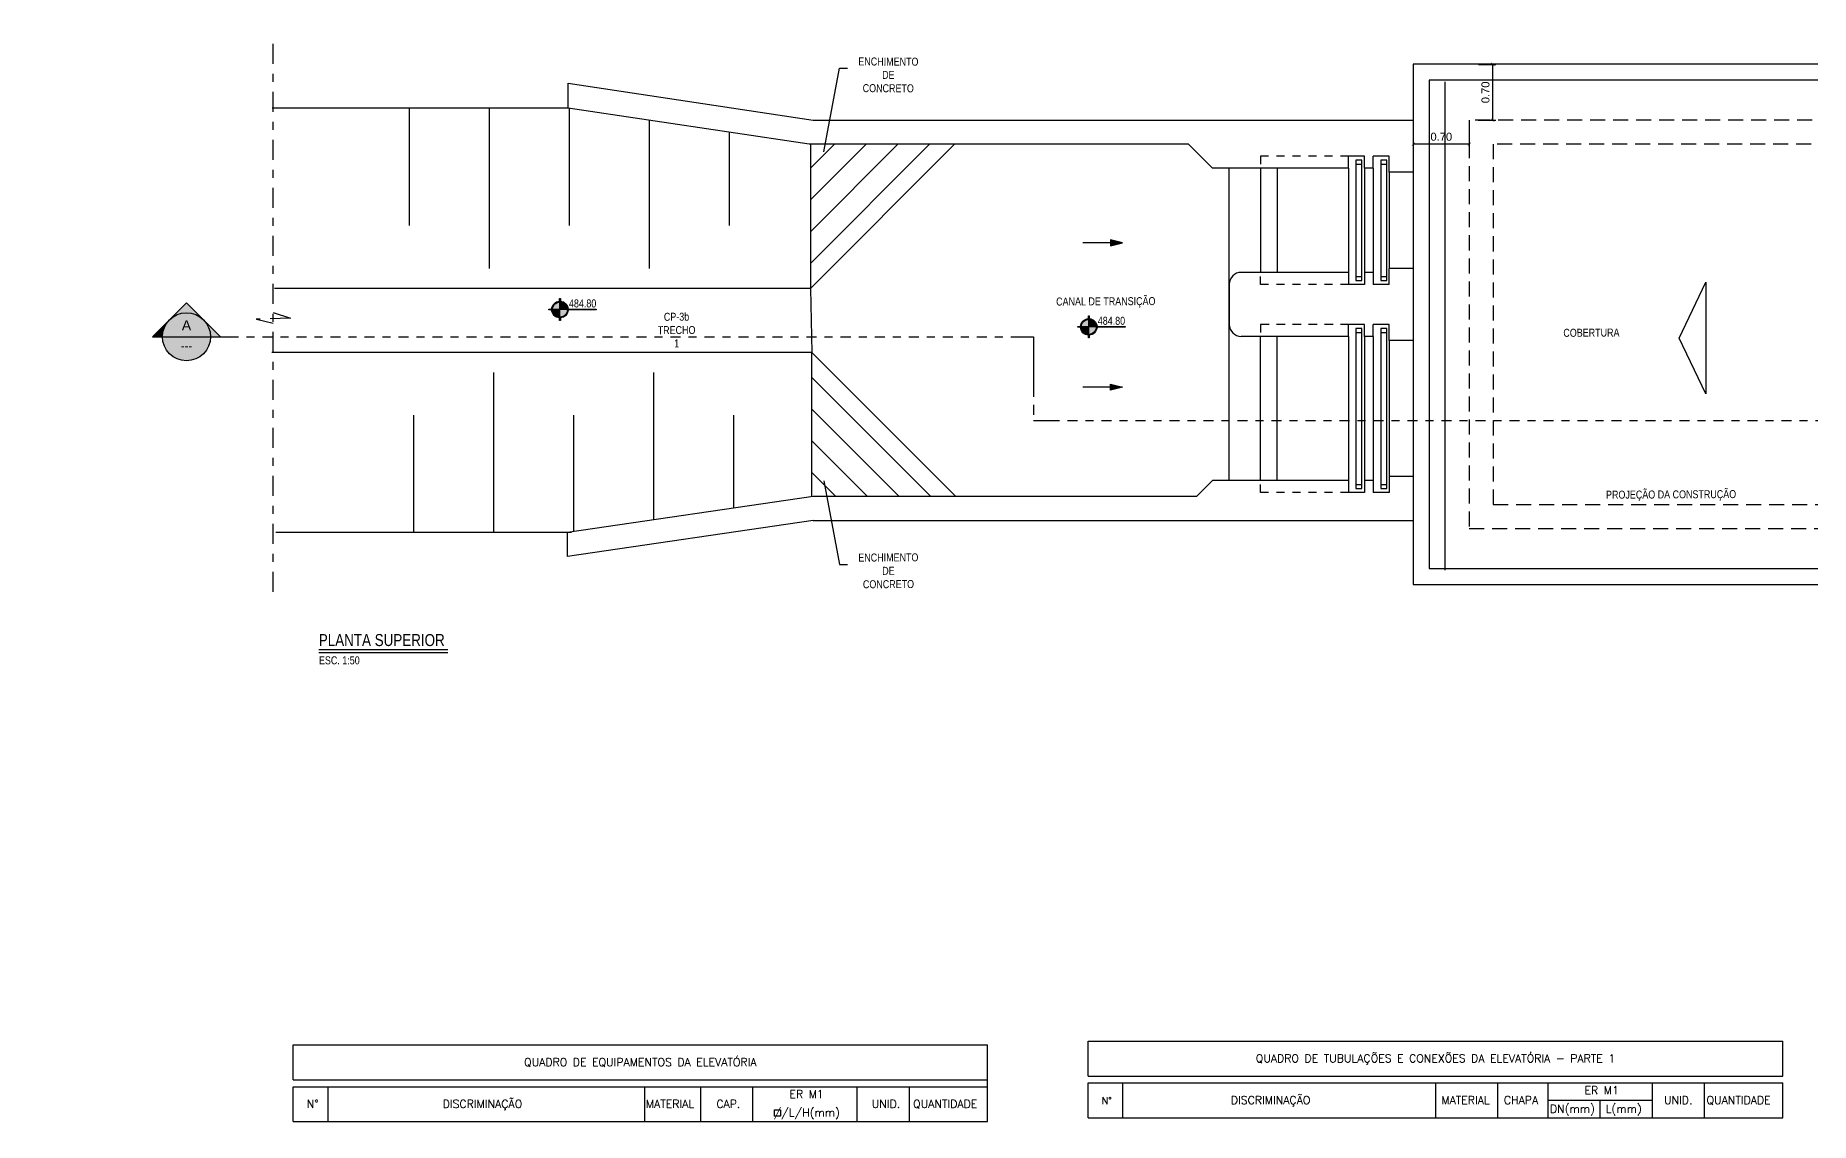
# Model space of a CAD drawing. Header units: feet. Extents: x 0 to 285115, y 0 to 9111421.
# Drawn here: x 285079.85 to 285102.03, y 9111407.43 to 9111421.01 of the extents above; entities that cross this region are included whole.
import ezdxf
from ezdxf import colors
from ezdxf.entities.mleader import LeaderData, LeaderLine
from ezdxf.enums import TextEntityAlignment as Align
from ezdxf.math import Vec2, Vec3

# ---------------------------------------------------------------- set-up
doc = ezdxf.new("R2010")
doc.units = ezdxf.units.FT
doc.header["$MEASUREMENT"] = 0
for name, pattern in [('CENTER2', [1.125, 0.75, -0.125, 0.125, -0.125]), ('DASHDOT', [1, 0.5, -0.25, 0, -0.25]), ('HIDDEN', [0.375, 0.25, -0.125])]:
    doc.linetypes.add(name, pattern=pattern)
doc.layers.get('0').update_dxf_attribs({"linetype": 'CONTINUOUS'})
doc.layers.get('DEFPOINTS').update_dxf_attribs({"linetype": 'CONTINUOUS'})
for name, color, linetype in [('02', 7, 'CONTINUOUS'), ('03', 3, 'CONTINUOUS'), ('A-NIVEIS', 1, 'CONTINUOUS'), ('A-TEXTO', 2, 'CONTINUOUS'), ('ARQ_SENTIDO', 1, 'CONTINUOUS'), ('det-tabl', 1, 'CONTINUOUS'), ('H-SA-CONTORNO', 2, 'CONTINUOUS'), ('H-SA-DIM', 1, 'CONTINUOUS'), ('H-SA-EIXOS', 1, 'DASHDOT'), ('H-SA-ESTRUTURA (CORTE)', 5, 'CONTINUOUS'), ('H-SA-HTC ENCHIMENTO', 1, 'CONTINUOUS'), ('H-SA-SIMB', 1, 'CONTINUOUS'), ('H-SA-TEXTO', 2, 'CONTINUOUS'), ('TEXTO', 2, 'CONTINUOUS')]:
    doc.layers.add(name, color=color, linetype=linetype)
doc.styles.add('EGC_Arial_2.0mm', font='arial.ttf', dxfattribs={"width": 0.8, "height": 2})
doc.styles.add('EGC_Arial_2.5mm', font='arial.ttf', dxfattribs={"width": 0.8, "height": 2.5})
doc.styles.add('EGC_Arial_3.0mm', font='arial.ttf', dxfattribs={"width": 0.8, "height": 3})
doc.styles.add('ROMANS', font='romans.shx')
doc.styles.get("Standard").update_dxf_attribs({"font": 'arial.ttf'})
doc.dimstyles.new('Copy of EGC_2.0mm', dxfattribs={"dimtxt": 0.1, "dimasz": 0.04, "dimexe": 0.04, "dimexo": 0.04, "dimgap": 0.04, "dimtad": 1, "dimzin": 1, "dimdsep": 46, "dimtxsty": 'Standard', "dimblk": 'ARCHTICK', "dimcen": 0, "dimclrd": 1, "dimclre": 1, "dimclrt": 2, "dimazin": 0, "dimtfac": 1, "dimtix": 1, "dimtmove": 1, "dimatfit": 3, "dimldrblk": 'NONE', "dimfxl": 0.002, "dimtolj": 1, "dimtzin": 0, "dimlwd": -1, "dimarcsym": 0})

# ---------------------------------------------------------------- blocks, each defined once
blk = doc.blocks.new('*U6')
at = {"true_color": 0x737373}
h = blk.add_hatch(color=8, dxfattribs=at)
h.dxf.hatch_style = 1
h.paths.add_polyline_path([(-4.24, 4.24), (-8.49, 0), (-6, 0, -0.198912)])
h.paths.add_polyline_path([(-15.49, 0.03), (15.49, 0.03), (15.49, 5.65), (-15.49, 5.65)], flags=9)
h = blk.add_hatch(color=8, dxfattribs=at)
h.dxf.hatch_style = 1
h.paths.add_polyline_path([(-4.24, 4.24), (-8.49, 0), (-6, 0, -0.198912)])
h.paths.add_polyline_path([(0, 8.49), (-4.24, 4.24, -0.414214), (4.24, 4.24)])
h.paths.add_polyline_path([(4.24, 4.24, -0.198912), (6, 0), (8.49, 0)])
at = {"true_color": 0xffffff}
h = blk.add_hatch(color=7, dxfattribs=at)
h.dxf.hatch_style = 1
edge = h.paths.add_edge_path()
edge.add_arc((0, 0), 6, 0, 360)
for p, q in [((0, 8.49), (-8.49, 0)), ((0, 8.49), (8.49, 0)), ((-6, 0), (6, 0)), ((-8.49, 0), (-6, 0)), ((6, 0), (10.55, 0))]:
    blk.add_line(p, q)
blk.add_circle((0, 0), 6)
for tag, height, style, p in [('IDENTIFIER', 2.5, 'EGC_Arial_2.5mm', (0, 2.87)), ('DRG_REF', 2, 'EGC_Arial_2.0mm', (0, -2.29))]:
    blk.add_attdef(tag, text='', height=height, dxfattribs=dict(style=style)).set_placement(p, align=Align.MIDDLE_CENTER)
blk = doc.blocks.new('*U1195')
at = {"color": 5}
blk.add_line((5, -9.04), (37.27, -9.04), dxfattribs=at)
blk.add_line((5, -9.71), (37.27, -9.71))
at = {"style": 'EGC_Arial_3.0mm', "width": 0.8}
blk.add_attdef('TITULO', text='', height=3, dxfattribs=at).set_placement((5, -9.04), align=Align.BOTTOM_LEFT)
at = {"style": 'EGC_Arial_2.0mm', "width": 0.8}
blk.add_attdef('ESCALA', text='', height=2, dxfattribs=at).set_placement((5.03, -10.71), align=Align.TOP_LEFT)
blk = doc.blocks.new('_None')
blk = doc.blocks.new('EGC-SETA SENTIDO DA TUBULAÇÃO')
h = blk.add_hatch(color=256)
h.dxf.hatch_style = 1
h.paths.add_polyline_path([(-3, 0.75), (0, 0), (-3, -0.75)])
blk.add_line((0, 0), (-9.84, 0))
blk.add_lwpolyline([(-3, 0.75), (0, 0), (-3, -0.75), (-3, 0.75)])
blk = doc.blocks.new('*U1227')
at = {"true_color": 0xffffff}
h = blk.add_hatch(color=7, dxfattribs=at)
h.dxf.hatch_style = 1
edge = h.paths.add_edge_path()
edge.add_arc((0, 0), 2.07, 92.7623, 177.2377, ccw=False)
edge.add_line((-0.1, 2.07), (-0.1, 2.75))
edge.add_line((-0.1, 2.75), (0.1, 2.75))
edge.add_line((0.1, 2.75), (0.1, 2.07))
edge.add_arc((0, 0), 2.07, 2.7623, 87.2377, ccw=False)
edge.add_line((2.07, 0.1), (9.09, 0.1))
edge.add_line((9.09, 0.1), (9.09, -0.1))
edge.add_line((9.09, -0.1), (2.07, -0.1))
edge.add_arc((0, 0), 2.07, 272.7623, 357.2377, ccw=False)
edge.add_line((0.1, -2.07), (0.1, -2.75))
edge.add_line((0.1, -2.75), (-0.1, -2.75))
edge.add_line((-0.1, -2.75), (-0.1, -2.07))
edge.add_arc((0, 0), 2.07, 182.7623, 267.2377, ccw=False)
edge.add_line((-2.07, -0.1), (-2.75, -0.1))
edge.add_line((-2.75, -0.1), (-2.75, 0.1))
edge.add_line((-2.75, 0.1), (-2.07, 0.1))
for p, q in [((0, -2.75), (0, 2.75)), ((9.09, 0), (-2.75, 0))]:
    blk.add_line(p, q)
at = {"color": 7, "true_color": 0xffffff}
blk.add_lwpolyline([(-2.07, 0.1, -0.386246), (-0.1, 2.07), (-0.1, 2.75), (0.1, 2.75), (0.1, 2.07, -0.386246), (2.07, 0.1), (9.09, 0.1), (9.09, -0.1), (2.07, -0.1, -0.386246), (0.1, -2.07), (0.1, -2.75), (-0.1, -2.75), (-0.1, -2.07, -0.386246), (-2.07, -0.1), (-2.75, -0.1), (-2.75, 0.1)], format="xyb", close=True, dxfattribs=at)
blk.add_circle((0, 0), 1.87)
for points in [[(-1.79, -0.57), (0, 0), (-1.8, -0.54), (-1.88, 0)], [(-1.53, -1.08), (-1.57, 0), (-1.79, -0.57), (0, 0)], [(-1.1, -1.52), (-1.1, 0), (-1.53, -1.08), (-1.57, 0)], [(-0.58, -1.78), (-0.59, 0), (-1.1, -1.52), (-1.1, 0)], [(0, -1.88), (0, 0), (-0.58, -1.78), (-0.59, 0)], [(0, 1.87), (0, 0), (0.58, 1.78), (0.59, 0)], [(1.53, 1.08), (1.57, 0), (1.79, 0.57), (0, 0)], [(1.79, 0.57), (0, 0), (1.8, 0.54), (1.87, 0)], [(0.58, 1.78), (0.59, 0), (1.1, 1.52), (1.1, 0)], [(1.1, 1.52), (1.1, 0), (1.53, 1.08), (1.57, 0)]]:
    blk.add_solid(points)
at = {"layer": 'A-TEXTO', "color": 2, "style": 'EGC_Arial_2.0mm', "width": 0.8}
blk.add_attdef('000.00', text='', height=2, dxfattribs=at).set_placement((9.09, 0.53), align=Align.RIGHT)
blk = doc.blocks.new('_ArchTick')
at = {"color": 0, "linetype": 'ByBlock', "const_width": 0.15}
blk.add_lwpolyline([(-0.5, -0.5), (0.5, 0.5)], dxfattribs=at)
blk = doc.blocks.new('*D1238')
at = {"layer": 'DEFPOINTS', "color": 0, "transparency": 16777216}
for p in [(285097.842, 9111420.652), (285098.061, 9111420.652), (285097.837, 9111419.953)]:
    blk.add_point(p, dxfattribs=at)
at = {"layer": 'H-SA-DIM', "color": 1, "lineweight": -2, "transparency": 16777216}
for p, q in [((285097.882, 9111420.652), (285098.101, 9111420.652)), ((285097.877, 9111419.953), (285098.101, 9111419.953))]:
    blk.add_line(p, q, dxfattribs=at)
at = {"layer": 'H-SA-DIM', "color": 1, "transparency": 16777216}
blk.add_line((285098.061, 9111419.953), (285098.061, 9111420.652), dxfattribs=at)
at = {"layer": 'H-SA-DIM', "color": 1, "transparency": 16777216, "xscale": 0.04, "yscale": 0.04, "zscale": 0.04}
for p, rotation in [((285098.061, 9111420.652), 90), ((285098.061, 9111419.953), 270)]:
    blk.add_blockref('_ArchTick', p, dxfattribs=dict(at, rotation=rotation))
at = {"layer": 'H-SA-DIM', "color": 2, "transparency": 16777216, "insert": (285097.97, 9111420.302), "char_height": 0.1, "attachment_point": 5, "rotation": 90}
blk.add_mtext('\\A1;0.70', dxfattribs=at)
blk = doc.blocks.new('*D1263')
at = {"layer": 'DEFPOINTS', "color": 0, "transparency": 16777216}
for p in [(285097.068, 9111419.953), (285097.768, 9111419.953), (285097.068, 9111419.656)]:
    blk.add_point(p, dxfattribs=at)
at = {"layer": 'H-SA-DIM', "color": 1, "lineweight": -2, "transparency": 16777216}
for p, q in [((285097.068, 9111419.913), (285097.068, 9111419.616)), ((285097.768, 9111419.913), (285097.768, 9111419.616))]:
    blk.add_line(p, q, dxfattribs=at)
at = {"layer": 'H-SA-DIM', "color": 1, "transparency": 16777216}
blk.add_line((285097.768, 9111419.656), (285097.068, 9111419.656), dxfattribs=at)
at = {"layer": 'H-SA-DIM', "color": 1, "transparency": 16777216, "xscale": 0.04, "yscale": 0.04, "zscale": 0.04, "rotation": 180}
blk.add_blockref('_ArchTick', (285097.068, 9111419.656), dxfattribs=at)
at = {"layer": 'H-SA-DIM', "color": 1, "transparency": 16777216, "xscale": 0.04, "yscale": 0.04, "zscale": 0.04}
blk.add_blockref('_ArchTick', (285097.768, 9111419.656), dxfattribs=at)
at = {"layer": 'H-SA-DIM', "color": 2, "transparency": 16777216, "insert": (285097.418, 9111419.747), "char_height": 0.1, "attachment_point": 5}
blk.add_mtext('\\A1;0.70', dxfattribs=at)

msp = doc.modelspace()

# ---------------------------------------------------------------- linework, layer by layer
at = {"layer": '02'}
msp.add_line((285083.068, 9111408.398), (285090.894, 9111408.398), dxfattribs=at)
at = {"layer": '03', "ltscale": 150}
msp.add_lwpolyline([(285100.393, 9111417.232), (285100.724, 9111417.932), (285100.724, 9111416.533)], close=True, dxfattribs=at)
at = {"layer": 'det-tabl', "color": 4}
for p, q in [((285083.068, 9111407.963), (285083.068, 9111408.398)), ((285083.068, 9111408.398), (285091.744, 9111408.398)), ((285091.744, 9111407.441), (285091.744, 9111408.398)), ((285093.002, 9111408.445), (285101.687, 9111408.445)), ((285093.002, 9111408.01), (285093.002, 9111408.445)), ((285101.687, 9111408.01), (285101.687, 9111408.445)), ((285083.068, 9111407.963), (285091.744, 9111407.963)), ((285083.068, 9111407.876), (285090.894, 9111407.876)), ((285083.068, 9111407.441), (285083.068, 9111407.876)), ((285083.503, 9111407.441), (285083.503, 9111407.876)), ((285087.461, 9111407.441), (285087.461, 9111407.876)), ((285088.162, 9111407.441), (285088.162, 9111407.876)), ((285088.814, 9111407.876), (285091.744, 9111407.876)), ((285088.814, 9111407.441), (285088.814, 9111407.876)), ((285090.118, 9111407.441), (285090.118, 9111407.876)), ((285090.77, 9111407.441), (285090.77, 9111407.876)), ((285093.002, 9111408.01), (285101.687, 9111408.01)), ((285093.002, 9111407.923), (285098.753, 9111407.923)), ((285093.002, 9111407.489), (285093.002, 9111407.923)), ((285093.437, 9111407.489), (285093.437, 9111407.923)), ((285097.35, 9111407.489), (285097.35, 9111407.923)), ((285098.126, 9111407.489), (285098.126, 9111407.923)), ((285098.753, 9111407.923), (285101.687, 9111407.923)), ((285098.753, 9111407.489), (285098.753, 9111407.923)), ((285100.057, 9111407.489), (285100.057, 9111407.923)), ((285100.709, 9111407.489), (285100.709, 9111407.923)), ((285101.687, 9111407.489), (285101.687, 9111407.923)), ((285100.057, 9111407.706), (285098.753, 9111407.706)), ((285099.405, 9111407.489), (285099.405, 9111407.706)), ((285083.068, 9111407.441), (285090.894, 9111407.441)), ((285088.814, 9111407.441), (285091.744, 9111407.441)), ((285093.002, 9111407.489), (285098.753, 9111407.489)), ((285098.753, 9111407.489), (285101.687, 9111407.489))]:
    msp.add_line(p, q, dxfattribs=at)
at = {"layer": 'H-SA-CONTORNO', "ltscale": 0.75}
for p, q in [((285092.258, 9111419.953), (285094.808, 9111419.953)), ((285094.258, 9111419.653), (285089.515, 9111419.653)), ((285094.558, 9111419.353), (285094.258, 9111419.653)), ((285094.558, 9111419.353), (285094.258, 9111419.653)), ((285096.458, 9111419.503), (285096.258, 9111419.503)), ((285096.258, 9111419.353), (285096.258, 9111419.503)), ((285096.35, 9111419.403), (285096.425, 9111419.403)), ((285096.458, 9111419.353), (285096.458, 9111419.503)), ((285096.768, 9111419.503), (285096.568, 9111419.503)), ((285096.568, 9111419.353), (285096.568, 9111419.503)), ((285096.66, 9111419.403), (285096.735, 9111419.403)), ((285096.768, 9111419.303), (285096.768, 9111419.503)), ((285094.768, 9111415.453), (285094.768, 9111419.353)), ((285094.768, 9111415.453), (285094.768, 9111419.353)), ((285095.158, 9111419.353), (285095.158, 9111418.053)), ((285095.158, 9111419.353), (285095.158, 9111418.053)), ((285095.368, 9111419.353), (285095.368, 9111418.053)), ((285095.368, 9111419.353), (285095.368, 9111418.053)), ((285096.258, 9111419.353), (285096.258, 9111418.053)), ((285096.568, 9111419.353), (285096.458, 9111419.353)), ((285096.458, 9111419.353), (285096.458, 9111418.053)), ((285096.568, 9111419.353), (285096.568, 9111418.053)), ((285097.068, 9111419.303), (285096.768, 9111419.303)), ((285096.768, 9111419.303), (285096.768, 9111418.103)), ((285096.068, 9111418.053), (285094.918, 9111418.053)), ((285096.068, 9111418.053), (285094.918, 9111418.053)), ((285096.258, 9111418.053), (285094.918, 9111418.053)), ((285096.258, 9111418.053), (285094.918, 9111418.053)), ((285096.258, 9111418.053), (285096.258, 9111417.903)), ((285096.258, 9111418.053), (285096.258, 9111417.903)), ((285096.458, 9111418.053), (285096.458, 9111417.903)), ((285096.568, 9111418.053), (285096.458, 9111418.053)), ((285096.458, 9111418.053), (285096.458, 9111417.903)), ((285096.568, 9111418.053), (285096.568, 9111417.903)), ((285096.568, 9111418.053), (285096.568, 9111417.903)), ((285096.768, 9111417.903), (285096.768, 9111418.103)), ((285097.068, 9111418.103), (285096.768, 9111418.103)), ((285096.768, 9111417.903), (285096.768, 9111418.103)), ((285094.768, 9111417.903), (285094.768, 9111417.403)), ((285094.768, 9111417.903), (285094.768, 9111417.403)), ((285096.458, 9111417.903), (285096.258, 9111417.903)), ((285096.458, 9111417.903), (285096.258, 9111417.903)), ((285096.35, 9111418.003), (285096.425, 9111418.003)), ((285096.768, 9111417.903), (285096.568, 9111417.903)), ((285096.768, 9111417.903), (285096.568, 9111417.903)), ((285096.66, 9111418.003), (285096.735, 9111418.003)), ((285096.458, 9111417.403), (285096.258, 9111417.403)), ((285096.258, 9111417.253), (285096.258, 9111417.403)), ((285096.458, 9111417.403), (285096.258, 9111417.403)), ((285096.258, 9111417.253), (285096.258, 9111417.403)), ((285096.458, 9111417.253), (285096.458, 9111417.403)), ((285096.458, 9111417.253), (285096.458, 9111417.403)), ((285096.768, 9111417.403), (285096.568, 9111417.403)), ((285096.568, 9111417.253), (285096.568, 9111417.403)), ((285096.768, 9111417.403), (285096.568, 9111417.403)), ((285096.568, 9111417.253), (285096.568, 9111417.403)), ((285096.768, 9111417.203), (285096.768, 9111417.403)), ((285096.768, 9111417.203), (285096.768, 9111417.403)), ((285096.068, 9111417.253), (285094.918, 9111417.253)), ((285096.068, 9111417.253), (285094.918, 9111417.253)), ((285096.258, 9111417.253), (285094.918, 9111417.253)), ((285096.258, 9111417.253), (285094.918, 9111417.253)), ((285095.158, 9111415.453), (285095.158, 9111417.253)), ((285095.158, 9111415.453), (285095.158, 9111417.253)), ((285095.368, 9111415.453), (285095.368, 9111417.253)), ((285095.368, 9111415.453), (285095.368, 9111417.253)), ((285096.258, 9111417.253), (285096.258, 9111415.453)), ((285096.35, 9111417.303), (285096.425, 9111417.303)), ((285096.568, 9111417.253), (285096.458, 9111417.253)), ((285096.458, 9111417.253), (285096.458, 9111415.453)), ((285096.568, 9111417.253), (285096.568, 9111415.453)), ((285096.66, 9111417.303), (285096.735, 9111417.303)), ((285097.068, 9111417.203), (285096.768, 9111417.203)), ((285096.768, 9111417.203), (285096.768, 9111415.503)), ((285097.068, 9111417.203), (285096.768, 9111417.203)), ((285094.558, 9111415.453), (285094.358, 9111415.253)), ((285094.558, 9111415.453), (285094.358, 9111415.253)), ((285096.258, 9111415.453), (285094.558, 9111415.453)), ((285096.258, 9111415.453), (285094.558, 9111415.453)), ((285096.258, 9111415.453), (285096.258, 9111415.303)), ((285096.35, 9111415.403), (285096.425, 9111415.403)), ((285096.568, 9111415.453), (285096.458, 9111415.453)), ((285096.458, 9111415.453), (285096.458, 9111415.303)), ((285096.568, 9111415.453), (285096.568, 9111415.303)), ((285096.66, 9111415.403), (285096.735, 9111415.403)), ((285097.068, 9111415.503), (285096.768, 9111415.503)), ((285096.768, 9111415.503), (285096.768, 9111415.303)), ((285094.358, 9111415.253), (285089.568, 9111415.253)), ((285096.458, 9111415.303), (285096.258, 9111415.303)), ((285096.768, 9111415.303), (285096.568, 9111415.303))]:
    msp.add_line(p, q, dxfattribs=at)
at = {"layer": 'H-SA-CONTORNO', "color": 1, "linetype": 'HIDDEN', "ltscale": 0.75}
for points in [[(285106.368, 9111414.853), (285106.368, 9111419.953), (285097.768, 9111419.953), (285097.768, 9111414.853)], [(285106.068, 9111415.153), (285106.068, 9111419.653), (285098.068, 9111419.653), (285098.068, 9111415.153)]]:
    msp.add_lwpolyline(points, close=True, dxfattribs=at)
at = {"layer": 'H-SA-CONTORNO', "color": 1, "linetype": 'HIDDEN', "ltscale": 0.05}
for points in [[(285096.258, 9111419.503), (285095.158, 9111419.503), (285095.158, 9111419.353)], [(285096.258, 9111417.903), (285095.158, 9111417.903), (285095.158, 9111418.053)], [(285096.068, 9111417.403), (285095.158, 9111417.403), (285095.158, 9111417.253)], [(285096.068, 9111417.403), (285095.158, 9111417.403), (285095.158, 9111417.253)], [(285096.258, 9111417.403), (285095.158, 9111417.403), (285095.158, 9111417.253)], [(285096.258, 9111417.403), (285095.158, 9111417.403), (285095.158, 9111417.253)], [(285096.258, 9111415.303), (285095.158, 9111415.303), (285095.158, 9111415.453)], [(285096.258, 9111415.303), (285095.158, 9111415.303), (285095.158, 9111415.453)]]:
    msp.add_lwpolyline(points, dxfattribs=at)
at = {"layer": 'H-SA-CONTORNO', "ltscale": 0.75}
for points in [[(285096.35, 9111419.453), (285096.35, 9111417.953), (285096.425, 9111417.953), (285096.425, 9111419.453)], [(285096.66, 9111419.453), (285096.66, 9111417.953), (285096.735, 9111417.953), (285096.735, 9111419.453)], [(285096.35, 9111417.353), (285096.35, 9111415.353), (285096.425, 9111415.353), (285096.425, 9111417.353)], [(285096.66, 9111417.353), (285096.66, 9111415.353), (285096.735, 9111415.353), (285096.735, 9111417.353)]]:
    msp.add_lwpolyline(points, close=True, dxfattribs=at)
for points in [[(285096.068, 9111419.353), (285094.558, 9111419.353)], [(285096.258, 9111419.353), (285094.558, 9111419.353)]]:
    msp.add_lwpolyline(points, dxfattribs=at)
for centre, start, end in [((285094.918, 9111417.903), 90, 180), ((285094.918, 9111417.903), 90, 180), ((285094.918, 9111417.403), 180, 270), ((285094.918, 9111417.403), 180, 270), ((285094.918, 9111417.403), 180, 270), ((285094.918, 9111417.403), 180, 270)]:
    msp.add_arc(centre, 0.15, start, end, dxfattribs=at)
at = {"layer": 'H-SA-EIXOS', "ltscale": 0.5}
for p, q in [((285082.817, 9111414.059), (285082.817, 9111421.012)), ((285083.027, 9111417.482), (285082.604, 9111417.467)), ((285082.607, 9111417.467), (285082.817, 9111417.416)), ((285082.817, 9111417.551), (285083.031, 9111417.482))]:
    msp.add_line(p, q, dxfattribs=at)
at = {"layer": 'H-SA-ESTRUTURA (CORTE)', "color": 2}
msp.add_line((285097.468, 9111414.332), (285097.468, 9111420.432), dxfattribs=at)
at = {"layer": 'H-SA-ESTRUTURA (CORTE)'}
for points in [[(285107.068, 9111414.153), (285107.068, 9111420.653), (285097.068, 9111420.653), (285097.068, 9111414.153)], [(285106.868, 9111414.353), (285106.868, 9111420.453), (285097.268, 9111420.453), (285097.268, 9111414.353)]]:
    msp.add_lwpolyline(points, close=True, dxfattribs=at)
at = {"layer": 'H-SA-HTC ENCHIMENTO'}
for p, q in [((285086.504, 9111420.103), (285082.805, 9111420.103)), ((285084.519, 9111418.638), (285084.519, 9111420.103)), ((285085.519, 9111418.103), (285085.519, 9111420.103)), ((285086.519, 9111418.638), (285086.519, 9111420.101)), ((285087.519, 9111418.103), (285087.519, 9111419.951)), ((285088.519, 9111418.638), (285088.519, 9111419.802)), ((285091.019, 9111419.653), (285089.532, 9111418.165)), ((285090.623, 9111419.653), (285089.532, 9111418.561)), ((285090.227, 9111419.653), (285089.532, 9111418.957)), ((285089.831, 9111419.653), (285089.532, 9111419.353))]:
    msp.add_line(p, q, dxfattribs=at)
at = {"layer": 'TEXTO', "color": 4}
msp.add_lwpolyline([(285089.084, 9111407.589), (285089.16, 9111407.589), (285089.16, 9111407.507), (285089.084, 9111407.507)], close=True, dxfattribs=at)

# ---------------------------------------------------------------- block references
at = {"layer": 'ARQ_SENTIDO', "xscale": 0.05, "yscale": -0.05, "zscale": -0.05}
msp.add_blockref('EGC-SETA SENTIDO DA TUBULAÇÃO', (285093.431, 9111418.422), dxfattribs=at)
at = {"layer": 'H-SA-SIMB', "xscale": 0.05, "yscale": 0.05, "zscale": 0.05}
msp.add_blockref('*U6', (285081.733, 9111417.248), dxfattribs=at).add_auto_attribs({'DRG_REF': '---', 'IDENTIFIER': 'A'})
at = {"layer": 'H-SA-TEXTO', "xscale": 0.05, "yscale": 0.05, "zscale": 0.05}
msp.add_blockref('*U1195', (285083.137, 9111413.79), dxfattribs=at).add_auto_attribs({'TITULO': 'PLANTA SUPERIOR', 'ESCALA': 'ESC. 1:50'})

# ---------------------------------------------------------------- texts
at = {"layer": 'TEXTO', "color": 4, "style": 'ROMANS'}
for s, p in [('QUADRO DE TUBULAÇÕES E CONEXÕES DA ELEVATÓRIA - PARTE 1', (285097.345, 9111408.181)), ('QUADRO DE EQUIPAMENTOS DA ELEVATÓRIA', (285087.406, 9111408.133))]:
    msp.add_text(s, height=0.1, dxfattribs=at).set_placement(p, align=Align.CENTER)
for s, height, p in [('ER M1', 0.1, (285099.209, 9111407.782)), ('N%%D', 0.1, (285083.237, 9111407.612)), ('DISCRIMINAÇÃO', 0.1, (285084.935, 9111407.612)), ('MATERIAL', 0.1, (285087.475, 9111407.612)), ('CAP.', 0.1, (285088.356, 9111407.612)), ('//L/H(mm)', 0.1, (285089.073, 9111407.503)), ('ER M1', 0.1, (285089.27, 9111407.735)), ('UNID.', 0.1, (285090.298, 9111407.612)), ('QUANTIDADE', 0.1, (285090.816, 9111407.612)), ('N%%D', 0.087, (285093.172, 9111407.659)), ('DISCRIMINAÇÃO', 0.1, (285094.787, 9111407.659)), ('MATERIAL', 0.1, (285097.419, 9111407.659)), ('CHAPA', 0.1, (285098.2, 9111407.659)), ('DN(mm)', 0.1, (285098.776, 9111407.551)), ('L(mm)', 0.1, (285099.473, 9111407.551)), ('UNID.', 0.1, (285100.201, 9111407.659)), ('QUANTIDADE', 0.1, (285100.733, 9111407.659))]:
    msp.add_text(s, height=height, dxfattribs=at).set_placement(p)

# ---------------------------------------------------------------- dimensions: what is measured, and where the dimension line sits
at = {"layer": 'H-SA-DIM'}
dim = msp.add_linear_dim(base=(285098.061, 9111420.652), p1=(285097.837, 9111419.953), p2=(285097.842, 9111420.652), angle=90, dimstyle='Copy of EGC_2.0mm', dxfattribs=at)
dim.commit()
dim.dimension.update_dxf_attribs({"geometry": '*D1238', "text_midpoint": (285097.97, 9111420.302)})
dim = msp.add_linear_dim(base=(285097.068, 9111419.656), p1=(285097.768, 9111419.953), p2=(285097.068, 9111419.953), dimstyle='Copy of EGC_2.0mm', dxfattribs=at)
dim.commit()
dim.dimension.update_dxf_attribs({"geometry": '*D1263', "text_midpoint": (285097.418, 9111419.747)})

# ---------------------------------------------------------------- next in the draw order: texts
at = {"layer": 'H-SA-TEXTO', "color": 2, "char_height": 0.1, "attachment_point": 2, "rotation": 0.2869, "style": 'EGC_Arial_2.0mm', "bg_fill": 2}
for s, insert, width in [('COBERTURA', (285099.294, 9111417.349), 0.73573), ('PROJEÇÃO DA CONSTRUÇÃO', (285100.29, 9111415.328), 3.35582)]:
    msp.add_mtext(s, dxfattribs=dict(at, insert=insert, width=width))

# ---------------------------------------------------------------- next in the draw order: leaders
at = {"layer": 'H-SA-TEXTO'}
ml = msp.add_multileader_mtext('Standard', dxfattribs=at)
ml.set_content('ENCHIMENTO DE CONCRETO', color=2, style='EGC_Arial_2.0mm')
ml.set_leader_properties(color=1, linetype='ByLayer', lineweight=-1)
ml.set_arrow_properties(name='NONE')
ml.build(insert=Vec2(0, 0))
ml.multileader.update_dxf_attribs({"text_left_attachment_type": 2, "text_right_attachment_type": 2, "dogleg_length": 1.982, "arrow_head_size": 0.075, "scale": 0.05})
ctx = ml.context
ctx.base_point, ctx.scale, ctx.char_height, ctx.arrow_head_size, ctx.landing_gap_size, ctx.plane_origin, ctx.plane_x_axis, ctx.plane_y_axis = Vec3(285089.995, 9111420.604), 0.05, 0.1, 0.075, 0.05, Vec3(285165.882, 9111423.572), Vec3(0.999987, -0.005007), Vec3(0.005007, 0.999987)
ctx.left_attachment, ctx.right_attachment, ctx.text_align_type = 2, 2, 1
notes = []
notes.append((ctx, [(0, (1, 1, 0), (285089.896, 9111420.605), (0.999987, -0.005007), 0.0991, [(0, [(285089.698, 9111419.56)], 0, [])])]))
ctx.mtext.insert, ctx.mtext.text_direction, ctx.mtext.rotation, ctx.mtext.width, ctx.mtext.defined_height, ctx.mtext.alignment, ctx.mtext.flow_direction = Vec3(285090.507, 9111420.737), Vec3(0.999987, -0.005007), 6.278178, 1.02461, 0.309, 2, 5
ctx.mtext.has_bg_fill, ctx.mtext.bg_color, ctx.mtext.bg_scale_factor, ctx.mtext.bg_transparency, ctx.mtext.use_window_bg_color = 1, -1073741824, 1, 0, 1
ml = msp.add_multileader_mtext('Standard', dxfattribs=at)
ml.set_content('CANAL DE TRANSIÇÃO', color=2, style='EGC_Arial_2.0mm')
ml.set_leader_properties(color=1, linetype='ByLayer', lineweight=-1)
ml.set_arrow_properties(name='NONE')
ml.build(insert=Vec2(0, 0))
ml.multileader.update_dxf_attribs({"text_left_attachment_type": 2, "text_right_attachment_type": 2, "dogleg_length": 1.982, "arrow_head_size": 0.075, "scale": 0.05})
ctx = ml.context
ctx.base_point, ctx.scale, ctx.char_height, ctx.arrow_head_size, ctx.landing_gap_size, ctx.plane_origin, ctx.plane_x_axis, ctx.plane_y_axis = Vec3(285092.559, 9111417.663), 0.05, 0.1, 0.075, 0.05, Vec3(285473.446, 9111479.924), Vec3(0.999987, 0.005007), Vec3(-0.005007, 0.999987)
ctx.left_attachment, ctx.right_attachment, ctx.text_align_type = 2, 2, 1
notes.append((ctx, [(0, (0, 0, 0), (0, 0), (1, 0), 1, [])]))
ctx.mtext.insert, ctx.mtext.text_direction, ctx.mtext.rotation, ctx.mtext.width, ctx.mtext.defined_height, ctx.mtext.alignment, ctx.mtext.flow_direction = Vec3(285093.224, 9111417.741), Vec3(0.999987, 0.005007), 0.005007, 3.390088210153408e-11, 1.047, 2, 5
ctx.mtext.has_bg_fill, ctx.mtext.bg_color, ctx.mtext.bg_scale_factor, ctx.mtext.bg_transparency, ctx.mtext.use_window_bg_color = 1, -1073741824, 1, 0, 1
for ctx, leaders in notes:
    for number, flags, end, landing, length, lines in leaders:
        leader = LeaderData()
        leader.index, (leader.has_last_leader_line, leader.has_dogleg_vector, leader.attachment_direction) = number, flags
        leader.last_leader_point, leader.dogleg_vector, leader.dogleg_length = Vec3(end), Vec3(landing), length
        for number, points, colour, breaks in lines:
            line = LeaderLine()
            line.index, line.vertices, line.color, line.breaks = number, Vec3.list(points), colors.encode_raw_color(colour), breaks
            leader.lines.append(line)
        ctx.leaders.append(leader)

# ---------------------------------------------------------------- next in the draw order: linework, layer by layer
at = {"layer": 'H-SA-CONTORNO', "ltscale": 0.75}
for p, q in [((285091.331, 9111419.653), (285089.532, 9111417.853)), ((285089.532, 9111417.853), (285082.833, 9111417.853)), ((285089.551, 9111417.052), (285082.8, 9111417.052)), ((285091.35, 9111415.253), (285089.551, 9111417.052)), ((285089.568, 9111414.953), (285097.068, 9111414.953))]:
    msp.add_line(p, q, dxfattribs=at)
msp.add_lwpolyline([(285089.515, 9111419.653), (285086.504, 9111420.103), (285086.504, 9111420.417), (285089.568, 9111419.953), (285097.068, 9111419.953)], dxfattribs=at)
at = {"layer": 'H-SA-DIM'}
msp.add_lwpolyline([(285089.532, 9111417.853), (285089.551, 9111417.052)], dxfattribs=at)
at = {"layer": 'H-SA-HTC ENCHIMENTO'}
for p, q in [((285089.532, 9111419.653), (285089.532, 9111417.853)), ((285089.551, 9111415.248), (285089.551, 9111417.052)), ((285091.038, 9111415.253), (285089.551, 9111416.74)), ((285090.642, 9111415.253), (285089.551, 9111416.344)), ((285088.571, 9111416.268), (285088.571, 9111415.107)), ((285090.246, 9111415.253), (285089.551, 9111415.948)), ((285089.85, 9111415.253), (285089.551, 9111415.552))]:
    msp.add_line(p, q, dxfattribs=at)
at = {"layer": 'H-SA-SIMB', "color": 4, "linetype": 'CENTER2', "ltscale": 0.3}
msp.add_lwpolyline([(285092.064, 9111417.248), (285092.321, 9111417.248), (285092.321, 9111416.202), (285092.579, 9111416.202)], dxfattribs=at)

# ---------------------------------------------------------------- next in the draw order: block references
at = {"layer": 'A-NIVEIS', "xscale": 0.05, "yscale": 0.05, "zscale": 0.05}
for p in [(285086.401, 9111417.588), (285093.011, 9111417.371)]:
    msp.add_blockref('*U1227', p, dxfattribs=at).add_auto_attribs({'000.00': '484.80'})
at = {"layer": 'ARQ_SENTIDO', "xscale": -0.05, "yscale": -0.05, "zscale": -0.05, "rotation": 180}
msp.add_blockref('EGC-SETA SENTIDO DA TUBULAÇÃO', (285093.431, 9111416.62), dxfattribs=at)

# ---------------------------------------------------------------- next in the draw order: leaders
at = {"layer": 'H-SA-TEXTO'}
ml = msp.add_multileader_mtext('Standard', dxfattribs=at)
ml.set_content('CP-3b TRECHO 1', color=2, style='EGC_Arial_2.0mm')
ml.set_leader_properties(color=1, linetype='ByLayer', lineweight=-1)
ml.set_arrow_properties(name='NONE')
ml.build(insert=Vec2(0, 0))
ml.multileader.update_dxf_attribs({"text_left_attachment_type": 2, "text_right_attachment_type": 2, "dogleg_length": 1.982, "arrow_head_size": 0.075, "scale": 0.05})
ctx = ml.context
ctx.base_point, ctx.scale, ctx.char_height, ctx.arrow_head_size, ctx.landing_gap_size, ctx.plane_origin, ctx.plane_x_axis, ctx.plane_y_axis = Vec3(285087.364, 9111417.493), 0.05, 0.1, 0.075, 0.05, Vec3(285462.55, 9111480.044), Vec3(0.999987, 0.005007), Vec3(-0.005007, 0.999987)
ctx.left_attachment, ctx.right_attachment, ctx.text_align_type = 2, 2, 1
notes = []
notes.append((ctx, [(0, (0, 0, 0), (0, 0), (1, 0), 1, [])]))
ctx.mtext.insert, ctx.mtext.text_direction, ctx.mtext.rotation, ctx.mtext.width, ctx.mtext.defined_height, ctx.mtext.alignment, ctx.mtext.flow_direction = Vec3(285087.858, 9111417.548), Vec3(0.999987, 0.005007), 0.005007, 1.18202, 0.215, 2, 5
ctx.mtext.has_bg_fill, ctx.mtext.bg_color, ctx.mtext.bg_scale_factor, ctx.mtext.bg_transparency, ctx.mtext.use_window_bg_color = 1, -1073741824, 1, 0, 1
ml = msp.add_multileader_mtext('Standard', dxfattribs=at)
ml.set_content('ENCHIMENTO DE CONCRETO', color=2, style='EGC_Arial_2.0mm')
ml.set_leader_properties(color=1, linetype='ByLayer', lineweight=-1)
ml.set_arrow_properties(name='NONE')
ml.build(insert=Vec2(0, 0))
ml.multileader.update_dxf_attribs({"text_left_attachment_type": 2, "text_right_attachment_type": 2, "dogleg_length": 1.982, "arrow_head_size": 0.075, "scale": 0.05})
ctx = ml.context
ctx.base_point, ctx.scale, ctx.char_height, ctx.arrow_head_size, ctx.landing_gap_size, ctx.plane_origin, ctx.plane_x_axis, ctx.plane_y_axis = Vec3(285089.995, 9111414.401), 0.05, 0.1, 0.075, 0.05, Vec3(285165.882, 9111411.434), Vec3(0.999987, 0.005007), Vec3(-0.005007, 0.999987)
ctx.left_attachment, ctx.right_attachment, ctx.text_align_type = 2, 2, 1
notes.append((ctx, [(0, (1, 1, 0), (285089.896, 9111414.401), (0.999987, 0.005007), 0.0991, [(0, [(285089.698, 9111415.446)], 0, [])])]))
ctx.mtext.insert, ctx.mtext.text_direction, ctx.mtext.rotation, ctx.mtext.width, ctx.mtext.defined_height, ctx.mtext.alignment, ctx.mtext.flow_direction = Vec3(285090.506, 9111414.54), Vec3(0.999987, 0.005007), 0.005007, 1.02461, 0.309, 2, 5
ctx.mtext.has_bg_fill, ctx.mtext.bg_color, ctx.mtext.bg_scale_factor, ctx.mtext.bg_transparency, ctx.mtext.use_window_bg_color = 1, -1073741824, 1, 0, 1
for ctx, leaders in notes:
    for number, flags, end, landing, length, lines in leaders:
        leader = LeaderData()
        leader.index, (leader.has_last_leader_line, leader.has_dogleg_vector, leader.attachment_direction) = number, flags
        leader.last_leader_point, leader.dogleg_vector, leader.dogleg_length = Vec3(end), Vec3(landing), length
        for number, points, colour, breaks in lines:
            line = LeaderLine()
            line.index, line.vertices, line.color, line.breaks = number, Vec3.list(points), colors.encode_raw_color(colour), breaks
            leader.lines.append(line)
        ctx.leaders.append(leader)

# ---------------------------------------------------------------- next in the draw order: linework, layer by layer
at = {"layer": 'H-SA-CONTORNO', "ltscale": 0.75}
for p, q in [((285089.568, 9111415.253), (285086.495, 9111414.802)), ((285089.568, 9111414.953), (285086.495, 9111414.502)), ((285086.495, 9111414.502), (285086.495, 9111414.802))]:
    msp.add_line(p, q, dxfattribs=at)
at = {"layer": 'H-SA-EIXOS', "ltscale": 0.25}
msp.add_lwpolyline([(285082.26, 9111417.248), (285092.321, 9111417.248), (285092.321, 9111416.202), (285112.733, 9111416.202)], dxfattribs=at)
at = {"layer": 'H-SA-HTC ENCHIMENTO'}
for p, q in [((285085.571, 9111416.803), (285085.571, 9111414.802)), ((285087.571, 9111416.803), (285087.571, 9111414.96)), ((285084.571, 9111416.268), (285084.571, 9111414.802)), ((285086.571, 9111416.268), (285086.571, 9111414.813)), ((285086.547, 9111414.802), (285082.849, 9111414.802))]:
    msp.add_line(p, q, dxfattribs=at)

doc.saveas('drawing.dxf')
